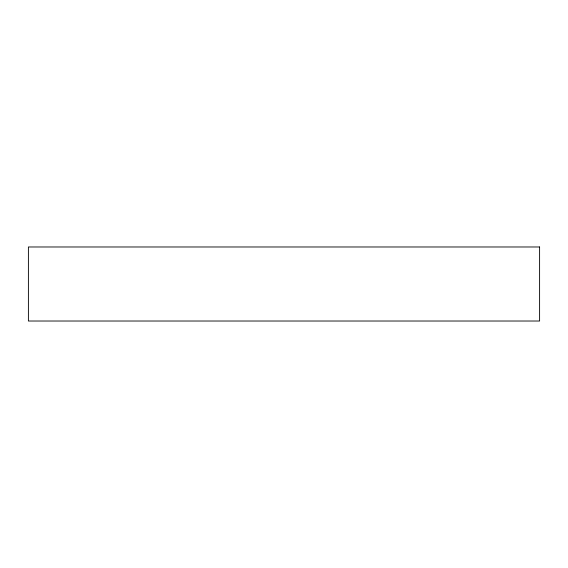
<?xml version="1.0" encoding="UTF-8"?>
<svg xmlns="http://www.w3.org/2000/svg" width="568" height="568" viewBox="0 0 568 568"><rect width="100%" height="100%" fill="white"/><g stroke="black" fill="none" stroke-linecap="round" stroke-linejoin="round"><path stroke-width="0.85" d="M539.6 246.981L28.4 246.981L28.4 321.019L539.6 321.019L539.6 246.981"/></g></svg>
